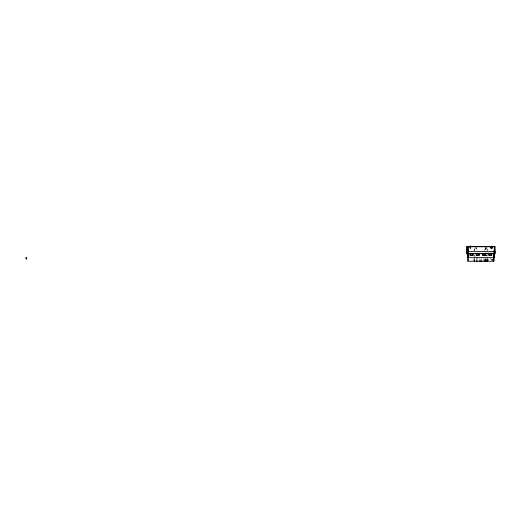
<?xml version="1.0" encoding="UTF-8"?>
<svg xmlns="http://www.w3.org/2000/svg" width="521" height="521" viewBox="0 0 521 521"><rect width="100%" height="100%" fill="white"/><g stroke="black" fill="none" stroke-linecap="round" stroke-linejoin="round"><path stroke-width="0.39" stroke-dasharray="2.6 1.95" d="M492.241 259.986L492.019 259.276L492.15 259.966M491.961 260.48L491.935 259.588L492.254 259.894M492.052 260.461L492.032 259.764M492.202 260.487L492.208 260.148L492.267 260.474M492.221 260.233L492.045 260.37M474.032 250.718L475.386 247.169M474.221 250.816L475.51 247.436M484.497 250.718L485.579 247.879M486.126 247.052L484.738 250.673L486.126 247.052L487.513 250.673M485.325 255.27L487.728 255.27M474.071 255.388L474.846 255.388M492.195 259.074L490.385 259.08L490.385 257.367M485.149 259.647L487.096 259.647M485.149 259.699L487.096 259.699M486.666 247.879L487.754 250.718M475.66 246.459L477.288 250.718M475.66 247.052L477.099 250.816M488.691 258.878L488.691 261.216M487.61 258.188L487.61 260.604M487.096 258.188L487.096 259.797M486.953 253.616L486.907 256.807M486.757 255.427L486.757 256.013M485.149 258.188L485.149 259.797M484.634 258.188L484.634 259.797M483.56 258.878L483.56 261.216M481.365 258.318L481.365 259.842M479.978 258.318L479.978 260.604M477.145 257.387L477.145 259.797M476.637 258.188L476.637 259.797M475.048 255.537L475.048 256.13M474.892 255.388L474.892 256.925M474.677 258.188L474.677 261.216M474.162 258.188L474.162 259.797M473.094 258.917L473.094 260.454"/><path stroke-width="0.78" d="M26.187 257.771L26.187 257.862A11.762 11.547 -90 0 0 26.161 258.201L26.415 257.485L26.662 258.279M466.875 251.506L466.94 246.459L494.846 246.459L494.93 252.854L494.11 252.854L494.064 249.826L494.885 249.826M468.066 257.354L467.695 257.517L467.708 249.826M467.695 257.517L494.123 257.354L494.123 253.486L493.915 261.216L467.897 261.216L467.995 246.765L468.086 253.323M494.781 251.506L494.846 246.459M466.875 251.376L466.836 253.701L494.95 253.701L494.943 253.232L467.037 253.486M494.761 252.854L494.774 251.376M466.836 253.701L466.855 252.705M494.755 252.705L494.735 253.701L494.748 253.232M26.525 257.758L26.415 259.113L26.35 258.351M26.245 259.054L26.083 257.823M26.057 258.24L26.532 258.227M26.682 258.221L26.649 257.791M494.846 246.765L467.422 246.765L467.376 249.826L467.956 249.826M468.06 251.506L494.904 251.506M466.842 253.486L468.099 253.486L468.066 261.216M467.799 253.896L467.799 255.518M470.163 253.851L473.27 253.851L473.27 255.479L470.163 255.479L470.163 253.851L470.163 255.479M493.941 255.355L494.188 253.766M485.305 260.832L486.946 260.832M494.937 253.323L494.911 251.376M494.11 252.854L494.116 253.323M467.037 253.323L467.005 251.376M494.364 247.866L494.37 248.217M467.024 252.854L466.94 246.459M494.357 246.765L494.396 249.826M493.947 255.036L493.954 257.354M493.745 255.036L493.745 261.216M492.026 246.29L492.026 248.172M491.817 246.29L491.817 248.172M491.277 246.29L491.277 248.172M491.069 246.29L491.069 248.172M491.01 253.87L491.016 255.492M489.414 253.87L489.414 255.492M487.61 260.604L487.61 261.216M487.096 260.604L487.096 261.216M486.946 260.708L486.946 261.216M485.305 260.708L485.305 261.216M485.149 260.604L485.149 261.216M484.836 253.818L484.843 255.446M484.634 260.604L484.634 261.216M483.241 253.818L483.241 255.446M482.081 261.216L479.242 261.216M481.775 261.014L479.567 261.014M478.662 253.831L478.656 255.453M477.145 260.604L477.145 261.216M477.06 253.831L477.06 255.453M476.637 260.604L476.637 261.216M474.677 260.604L474.677 261.216M474.162 260.604L474.162 261.216M472.514 253.851L472.514 255.479M470.919 253.851L470.919 255.479M470.496 246.159L470.496 248.042M470.294 246.159L470.294 248.042M467.858 253.486L467.865 257.354M486.126 246.459L486.126 247.052L486.126 246.459M470.652 246.159L470.137 246.159L470.137 248.042L470.652 248.042L470.652 246.159M491.427 246.29L490.919 246.29L490.919 248.172L491.427 248.172L491.427 246.29M492.176 246.29L491.661 246.29L491.661 248.172L492.176 248.172L492.176 246.29M479.418 253.831L476.305 253.831L476.305 255.453L479.418 255.453L479.411 253.831M485.598 253.818L482.485 253.818L482.485 255.446L485.598 255.446L485.598 253.818M491.772 253.87L488.659 253.87L488.659 255.492L491.772 255.492L491.772 253.87"/></g></svg>
